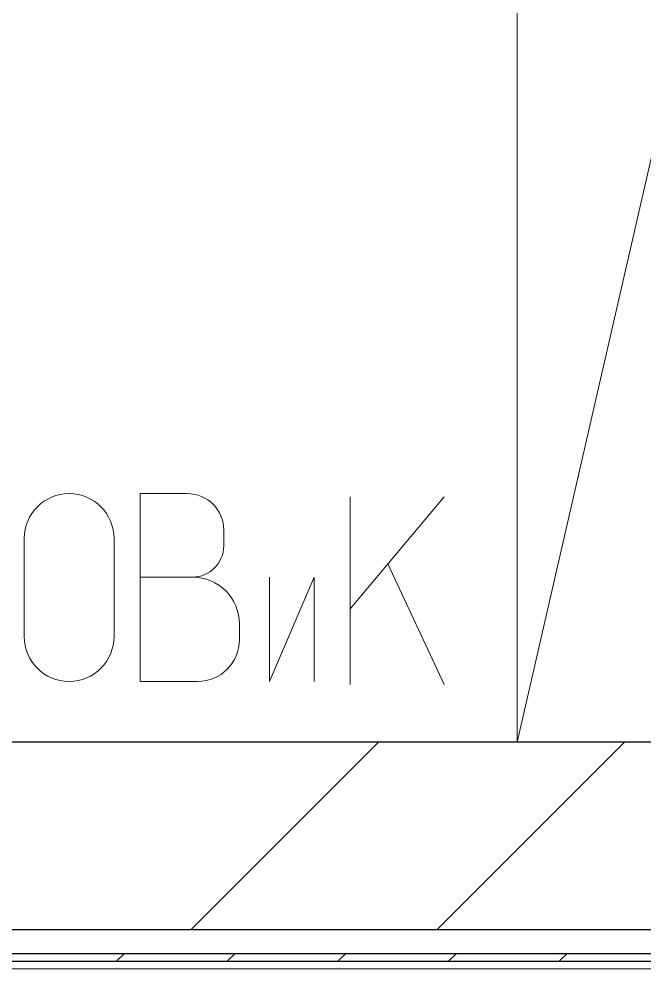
# Model space of a CAD drawing. Header units: millimetres. Extents: x -88595 to 880822, y -1054509 to -148035.
# Drawn here: x 314330 to 314729, y -277542 to -276935 of the extents above; entities that cross this region are included whole.
import ezdxf

# ---------------------------------------------------------------- set-up
doc = ezdxf.new("R2010")
doc.units = ezdxf.units.MM
for name, color, linetype, lineweight in [('Оборудование', 7, 'Continuous', 18), ('Ограждение', 7, 'Continuous', 9), ('Стены наружные', 7, 'Continuous', 18)]:
    doc.layers.add(name, color=color, linetype=linetype, lineweight=lineweight)

# ---------------------------------------------------------------- blocks, each defined once
blk = doc.blocks.new('2 этаж')
at = {"lineweight": 18}
for p, q in [((343982.5, 650956.51), (343982.5, 650411.51)), ((343982.5, 650411.51), (343982.5, 650956.51)), ((343982.5, 650411.51), (344082.46, 650847.31)), ((343771.63, 650570.18), (343741.63, 650570.18)), ((343741.63, 650570.18), (343741.63, 650450.18)), ((343935.81, 650568.15), (343875.81, 650496.64)), ((343875.81, 650448.15), (343875.81, 650568.15)), ((343794.96, 650536.85), (343794.96, 650546.85)), ((343667.42, 650478.88), (343667.42, 650541.49)), ((343724.82, 650478.88), (343724.82, 650541.49)), ((343935.81, 650448.15), (343899.84, 650525.28)), ((343774.96, 650516.85), (343741.63, 650516.85)), ((343824.08, 650450.18), (343852.77, 650516.85)), ((343824.08, 650450.18), (343824.08, 650516.85)), ((343852.77, 650450.18), (343852.77, 650516.85)), ((343804.96, 650476.85), (343804.96, 650486.85)), ((343741.63, 650450.18), (343778.29, 650450.18))]:
    blk.add_line(p, q, dxfattribs=at)
for centre, radius, start, end in [((343696.12, 650541.49), 28.7, 0, 180), ((343771.63, 650546.85), 23.33, 0, 90), ((343774.96, 650536.85), 20, 270, 0), ((343774.96, 650486.85), 30, 0, 90), ((343696.12, 650478.88), 28.7, 180, 0), ((343778.29, 650476.85), 26.67, 270, 0)]:
    blk.add_arc(centre, radius, start, end, dxfattribs=at)
at = {"layer": 'Ограждение'}
blk.add_line((343122.5, 650266.51), (345077.5, 650266.51), dxfattribs=at)
at = {"layer": 'Стены наружные', "lineweight": 30}
for p, q in [((344782.5, 650411.51), (343267.5, 650411.51)), ((344921.5, 650291.51), (343147.5, 650291.51)), ((343132.5, 650276.51), (345087.5, 650276.51)), ((343127.5, 650271.51), (345082.5, 650271.51))]:
    blk.add_line(p, q, dxfattribs=at)
at = {"layer": 'Стены наружные', "linetype": 'Continuous', "lineweight": 9}
for p, q in [((343773.87, 650291.51), (343893.87, 650411.51)), ((343931.02, 650291.51), (344051.02, 650411.51)), ((343726.47, 650271.51), (343731.47, 650276.51)), ((343797.18, 650271.51), (343802.18, 650276.51)), ((343867.89, 650271.51), (343872.89, 650276.51)), ((343938.6, 650271.51), (343943.6, 650276.51)), ((344009.31, 650271.51), (344014.31, 650276.51))]:
    blk.add_line(p, q, dxfattribs=at)

msp = doc.modelspace()

# ---------------------------------------------------------------- block references
at = {"layer": 'Оборудование', "color": 5, "true_color": 0x0000ff}
msp.add_blockref('2 этаж', (-29334.25, -927808.44), dxfattribs=at)

doc.saveas('drawing.dxf')
